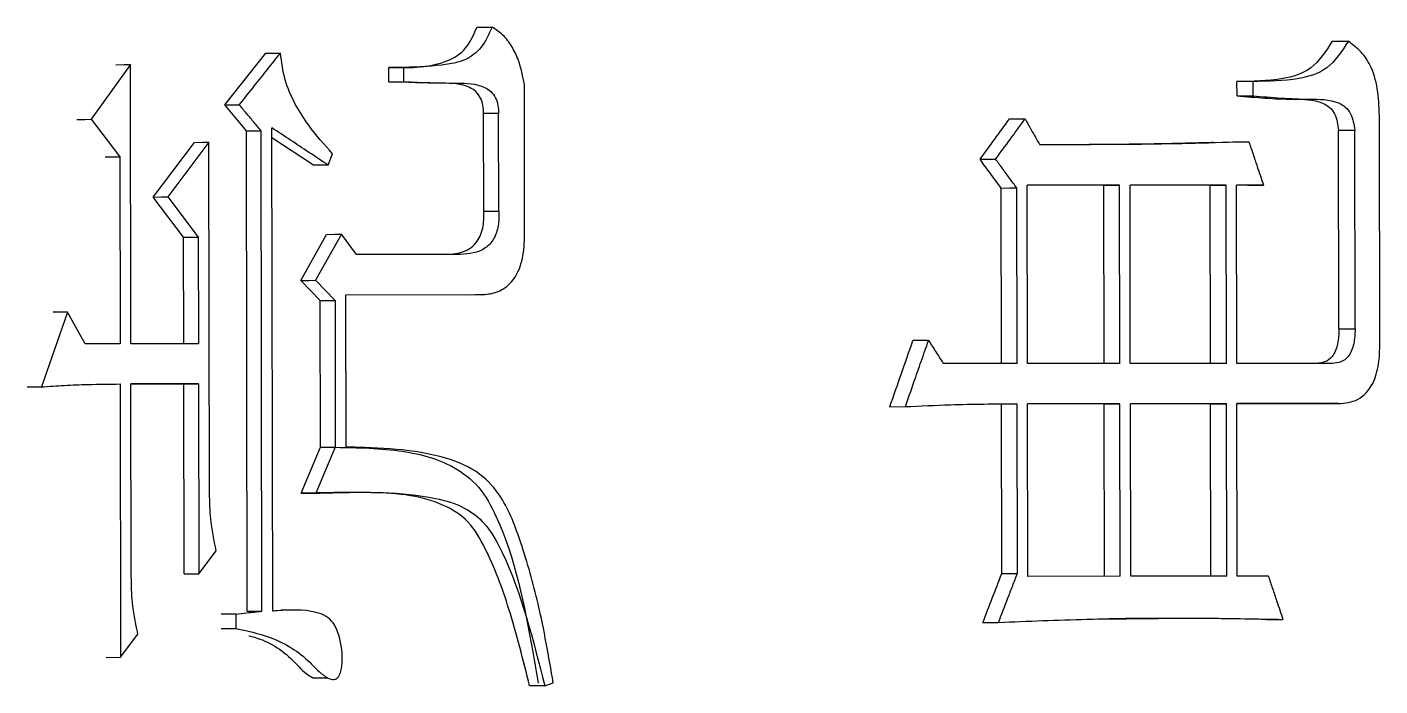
# Model space of a CAD drawing. Header units: millimetres. Extents: x 2462 to 4142, y 835 to 2023.
# Drawn here: x 3101.96 to 3107.05, y 1157.08 to 1159.56 of the extents above; entities that cross this region are included whole.
import ezdxf

# ---------------------------------------------------------------- set-up
doc = ezdxf.new("R2010")
doc.units = ezdxf.units.MM

msp = doc.modelspace()

# ---------------------------------------------------------------- linework, layer by layer
at = {"color": 7, "linetype": 'Continuous', "lineweight": 25}
for p, q in [((3106.8725, 1159.5081), (3106.933, 1159.5084)), ((3102.7057, 1159.2685), (3102.8603, 1159.4633)), ((3102.8603, 1159.4633), (3102.9156, 1159.4635)), ((3102.3512, 1159.42), (3102.2038, 1159.2144)), ((3102.353, 1158.3707), (3102.3512, 1159.42)), ((3103.3795, 1159.4096), (3103.3236, 1159.4094)), ((3103.3237, 1159.3553), (3103.3236, 1159.4094)), ((3103.3796, 1159.3556), (3103.3795, 1159.4096)), ((3103.3237, 1159.3553), (3103.3796, 1159.3556)), ((3103.834, 1158.8041), (3103.8331, 1159.3449)), ((3106.574, 1159.3568), (3106.514, 1159.3566)), ((3106.5141, 1159.3025), (3106.514, 1159.3566)), ((3106.574, 1159.3568), (3106.5741, 1159.3027)), ((3106.5141, 1159.3025), (3106.5741, 1159.3027)), ((3102.7057, 1159.2685), (3102.7608, 1159.2687)), ((3102.7874, 1159.1712), (3102.7057, 1159.2685)), ((3102.2038, 1159.2144), (3102.3108, 1159.0738)), ((3103.7363, 1159.2367), (3103.6799, 1159.2365)), ((3103.6805, 1158.8687), (3103.6799, 1159.2365)), ((3103.7369, 1158.8689), (3103.7363, 1159.2367)), ((3107.0518, 1158.3726), (3107.0504, 1159.2163)), ((3102.7874, 1159.1712), (3102.8427, 1159.1714)), ((3102.7905, 1157.3647), (3102.7874, 1159.1712)), ((3102.8457, 1157.3649), (3102.8427, 1159.1714)), ((3102.8865, 1157.3649), (3102.8834, 1159.1822)), ((3103.04, 1159.0415), (3102.8835, 1159.1453)), ((3106.8964, 1159.173), (3106.957, 1159.1733)), ((3106.8977, 1158.4264), (3106.8964, 1159.173)), ((3106.9583, 1158.4266), (3106.957, 1159.1733)), ((3102.4367, 1158.9222), (3102.5917, 1159.1278)), ((3102.6466, 1159.128), (3102.4914, 1158.9224)), ((3102.6489, 1157.8083), (3102.6466, 1159.128)), ((3106.3869, 1159.1263), (3106.4987, 1159.1294)), ((3102.3108, 1159.0738), (3102.312, 1158.3707)), ((3103.0956, 1159.0417), (3103.04, 1159.0415)), ((3103.0956, 1159.0417), (3103.1118, 1159.085)), ((3105.5473, 1159.0642), (3105.6061, 1159.0644)), ((3105.6276, 1158.2962), (3105.6265, 1158.956)), ((3105.6865, 1158.2964), (3105.6854, 1158.9563)), ((3106.0722, 1158.9672), (3105.725, 1158.9671)), ((3105.7261, 1158.2964), (3105.725, 1158.9671)), ((3106.0128, 1158.967), (3105.725, 1158.9669)), ((3106.0128, 1158.967), (3106.0722, 1158.9672)), ((3106.0139, 1158.2963), (3106.0128, 1158.967)), ((3106.0733, 1158.2966), (3106.0722, 1158.9672)), ((3106.4729, 1158.9674), (3106.1116, 1158.9672)), ((3106.1127, 1158.2966), (3106.1116, 1158.9672)), ((3106.4129, 1158.9671), (3106.1116, 1158.967)), ((3106.4129, 1158.9671), (3106.4729, 1158.9674)), ((3106.4141, 1158.2964), (3106.4129, 1158.9671)), ((3106.474, 1158.2967), (3106.4729, 1158.9674)), ((3106.6138, 1158.9674), (3106.5121, 1158.9674)), ((3106.5132, 1158.2967), (3106.5121, 1158.9674)), ((3106.5537, 1158.9672), (3106.5121, 1158.9671)), ((3106.5537, 1158.9672), (3106.6138, 1158.9674)), ((3102.5514, 1158.7708), (3102.4367, 1158.9222)), ((3102.4914, 1158.9224), (3102.6063, 1158.7711)), ((3103.6805, 1158.8687), (3103.7369, 1158.8689)), ((3102.5521, 1158.3706), (3102.5514, 1158.7708)), ((3102.6063, 1158.7711), (3102.607, 1158.3708)), ((3102.992, 1158.6088), (3103.0893, 1158.7819)), ((3103.1449, 1158.7821), (3103.0475, 1158.609)), ((3103.2019, 1158.7064), (3103.1449, 1158.7821)), ((3103.5915, 1158.7066), (3103.2019, 1158.7064)), ((3103.0653, 1158.5331), (3102.992, 1158.6088)), ((3103.0475, 1158.609), (3103.1209, 1158.5333)), ((3103.0662, 1157.9814), (3103.0653, 1158.5331)), ((3103.1209, 1158.5333), (3103.1218, 1157.9816)), ((3103.1615, 1158.555), (3103.6484, 1158.5552)), ((3103.1625, 1157.9816), (3103.1615, 1158.555)), ((3103.6158, 1158.555), (3103.6724, 1158.5553)), ((3102.1146, 1158.4896), (3102.0163, 1158.2083)), ((3102.1806, 1158.3706), (3102.1146, 1158.4896)), ((3106.8977, 1158.4264), (3106.9583, 1158.4266)), ((3102.312, 1158.3707), (3102.1806, 1158.3706)), ((3102.607, 1158.3708), (3102.353, 1158.3707)), ((3105.6865, 1158.2964), (3105.4092, 1158.2963)), ((3106.0733, 1158.2966), (3105.7261, 1158.2964)), ((3106.474, 1158.2967), (3106.1127, 1158.2966)), ((3106.8728, 1158.2968), (3106.5132, 1158.2967)), ((3102.3122, 1158.2192), (3102.314, 1157.1916)), ((3102.6073, 1158.2194), (3102.3533, 1158.2192)), ((3102.3545, 1157.4945), (3102.3533, 1158.2192)), ((3102.5523, 1158.2191), (3102.3533, 1158.219)), ((3102.5523, 1158.2191), (3102.6073, 1158.2194)), ((3102.5536, 1157.5052), (3102.5523, 1158.2191)), ((3102.6073, 1158.2194), (3102.6085, 1157.5054)), ((3105.2081, 1158.1337), (3105.2665, 1158.134)), ((3105.629, 1157.5065), (3105.6279, 1158.1447)), ((3105.6879, 1157.5068), (3105.6868, 1158.145)), ((3106.0736, 1158.1451), (3105.7264, 1158.145)), ((3105.7275, 1157.4959), (3105.7264, 1158.145)), ((3106.0142, 1158.1449), (3105.7264, 1158.1448)), ((3106.0142, 1158.1449), (3106.0736, 1158.1451)), ((3106.0153, 1157.4958), (3106.0142, 1158.1449)), ((3106.0747, 1157.4961), (3106.0736, 1158.1451)), ((3106.4743, 1158.1452), (3106.113, 1158.1451)), ((3106.1141, 1157.4961), (3106.113, 1158.1451)), ((3106.4143, 1158.145), (3106.113, 1158.1449)), ((3106.4143, 1158.145), (3106.4743, 1158.1452)), ((3106.4154, 1157.496), (3106.4143, 1158.145)), ((3106.4754, 1157.4962), (3106.4743, 1158.1452)), ((3106.8964, 1158.1454), (3106.5134, 1158.1453)), ((3106.5145, 1157.4962), (3106.5134, 1158.1453)), ((3106.8359, 1158.1451), (3106.5134, 1158.145)), ((3106.8359, 1158.1451), (3106.8964, 1158.1454)), ((3102.9933, 1157.8083), (3103.0662, 1157.9814)), ((3103.1218, 1157.9816), (3103.0488, 1157.8085)), ((3103.0662, 1157.9814), (3103.1218, 1157.9816)), ((3103.1953, 1157.9822), (3103.1625, 1157.9821)), ((3102.9933, 1157.8083), (3103.0488, 1157.8085)), ((3102.6085, 1157.5054), (3102.6738, 1157.592)), ((3102.5536, 1157.5052), (3102.6085, 1157.5054)), ((3105.629, 1157.5065), (3105.6879, 1157.5068)), ((3106.0747, 1157.4961), (3105.7275, 1157.4959)), ((3106.4754, 1157.4962), (3106.1141, 1157.4961)), ((3106.632, 1157.4963), (3106.5145, 1157.4962)), ((3102.7905, 1157.3647), (3102.8457, 1157.3649)), ((3102.9731, 1157.3696), (3102.9174, 1157.3693)), ((3102.7477, 1157.3541), (3102.6927, 1157.3538)), ((3102.7477, 1157.3541), (3102.7478, 1157.3)), ((3105.9796, 1157.3347), (3106.337, 1157.3383)), ((3106.6268, 1157.3338), (3106.687, 1157.334)), ((3102.314, 1157.1916), (3102.3795, 1157.2782)), ((3102.6927, 1157.2997), (3102.7478, 1157.3)), ((3102.2595, 1157.1913), (3102.314, 1157.1916)), ((3103.0365, 1157.1146), (3103.0924, 1157.1149)), ((3103.9096, 1157.0842), (3103.853, 1157.0839)), ((3103.9096, 1157.0842), (3103.9418, 1157.095))]:
    msp.add_line(p, q, dxfattribs=at)
at = {"color": 7, "linetype": 'Continuous', "lineweight": 25, "flags": 128}
for points in [[(3103.6551, 1159.561), (3103.6709, 1159.5611), (3103.6866, 1159.5611), (3103.7115, 1159.5612)], [(3102.2967, 1159.4197), (3102.3272, 1159.4199), (3102.3512, 1159.42)], [(3102.1495, 1159.2141), (3102.1799, 1159.2142), (3102.2038, 1159.2144)], [(3105.6577, 1159.2156), (3105.6907, 1159.2158), (3105.7166, 1159.2159)], [(3102.5917, 1159.1278), (3102.6224, 1159.1279), (3102.6466, 1159.128)], [(3106.4987, 1159.1294), (3106.5323, 1159.1295), (3106.5588, 1159.1296)], [(3102.2563, 1159.0735), (3102.2868, 1159.0737), (3102.3108, 1159.0738)], [(3105.6265, 1158.956), (3105.6595, 1158.9562), (3105.6854, 1158.9563)], [(3102.4367, 1158.9222), (3102.4673, 1158.9223), (3102.4914, 1158.9224)], [(3102.5514, 1158.7708), (3102.5822, 1158.7709), (3102.6063, 1158.7711)], [(3103.0893, 1158.7819), (3103.1204, 1158.782), (3103.1449, 1158.7821)], [(3102.992, 1158.6088), (3103.0231, 1158.6089), (3103.0475, 1158.609)], [(3103.0653, 1158.5331), (3103.0964, 1158.5332), (3103.1209, 1158.5333)], [(3102.1146, 1158.4896), (3102.0842, 1158.4894), (3102.0604, 1158.4893)], [(3105.3535, 1158.3828), (3105.3207, 1158.3827), (3105.295, 1158.3826)], [(3101.9623, 1158.208), (3101.9925, 1158.2081), (3102.0163, 1158.2083)], [(3105.5581, 1157.3226), (3105.5911, 1157.3227), (3105.617, 1157.3228)]]:
    msp.add_lwpolyline(points, dxfattribs=at)
at = {"color": 7, "linetype": 'Continuous', "lineweight": 25}
for points, knots in [([(3103.3236, 1159.4094), (3103.3936, 1159.4078), (3103.4913, 1159.4056), (3103.6131, 1159.4676), (3103.6409, 1159.5293), (3103.6551, 1159.561)], [0, 0, 0, 0, 0.551357, 0.770078, 1, 1, 1, 1]), ([(3103.7115, 1159.5612), (3103.6997, 1159.5346), (3103.6766, 1159.4823), (3103.6134, 1159.4337), (3103.5123, 1159.414), (3103.4342, 1159.4115), (3103.3795, 1159.4096)], [0, 0, 0, 0, 0.195659, 0.382955, 0.567145, 1, 1, 1, 1]), ([(3103.8331, 1159.3449), (3103.827, 1159.376), (3103.8171, 1159.4267), (3103.7874, 1159.4892), (3103.754, 1159.5334), (3103.7255, 1159.552), (3103.7115, 1159.5612)], [0, 0, 0, 0, 0.349141, 0.571236, 0.788179, 1, 1, 1, 1]), ([(3106.8725, 1159.5081), (3106.8479, 1159.47), (3106.7996, 1159.3952), (3106.6647, 1159.3581), (3106.5711, 1159.3571), (3106.514, 1159.3566)], [0, 0, 0, 0, 0.287999, 0.56515, 1, 1, 1, 1]), ([(3106.933, 1159.5084), (3106.9084, 1159.4702), (3106.86, 1159.3954), (3106.725, 1159.3583), (3106.6313, 1159.3574), (3106.574, 1159.3568)], [0, 0, 0, 0, 0.287877, 0.565058, 1, 1, 1, 1]), ([(3107.0504, 1159.2163), (3107.0476, 1159.2845), (3107.0438, 1159.3786), (3106.9832, 1159.4696), (3106.9496, 1159.4956), (3106.933, 1159.5084)], [0, 0, 0, 0, 0.57016, 0.787713, 1, 1, 1, 1]), ([(3102.7608, 1159.2687), (3102.78, 1159.2928), (3102.8154, 1159.3374), (3102.867, 1159.4023), (3102.8994, 1159.4431), (3102.9156, 1159.4635)], [0, 0, 0, 0, 0.371324, 0.685662, 1, 1, 1, 1]), ([(3103.1118, 1159.085), (3103.0807, 1159.1195), (3103.0291, 1159.1766), (3102.9694, 1159.2706), (3102.9288, 1159.3615), (3102.92, 1159.4293), (3102.9156, 1159.4635)], [0, 0, 0, 0, 0.333231, 0.552095, 0.774458, 1, 1, 1, 1]), ([(3103.6799, 1159.2365), (3103.6795, 1159.2465), (3103.6786, 1159.2663), (3103.6695, 1159.2957), (3103.6516, 1159.3198), (3103.6043, 1159.3497), (3103.4906, 1159.3497), (3103.39, 1159.3531), (3103.3237, 1159.3553)], [0, 0, 0, 0, 0.060717, 0.120381, 0.18767, 0.252801, 0.508101, 1, 1, 1, 1]), ([(3103.3796, 1159.3556), (3103.446, 1159.3533), (3103.5468, 1159.35), (3103.6605, 1159.3499), (3103.708, 1159.3201), (3103.7259, 1159.296), (3103.735, 1159.2665), (3103.7358, 1159.2467), (3103.7363, 1159.2367)], [0, 0, 0, 0, 0.492007, 0.747358, 0.812484, 0.879738, 0.939348, 1, 1, 1, 1]), ([(3106.5141, 1159.3025), (3106.5843, 1159.2966), (3106.6911, 1159.2876), (3106.8106, 1159.2907), (3106.8621, 1159.2621), (3106.8883, 1159.2286), (3106.8933, 1159.1947), (3106.8964, 1159.173)], [0, 0, 0, 0, 0.493007, 0.748945, 0.813954, 0.88072, 1, 1, 1, 1]), ([(3106.5741, 1159.3027), (3106.6445, 1159.2968), (3106.7514, 1159.2879), (3106.8711, 1159.291), (3106.9227, 1159.2624), (3106.9489, 1159.2288), (3106.9538, 1159.195), (3106.957, 1159.1733)], [0, 0, 0, 0, 0.493108, 0.749094, 0.814101, 0.880835, 1, 1, 1, 1]), ([(3102.8427, 1159.1714), (3102.8328, 1159.1832), (3102.8142, 1159.2052), (3102.7869, 1159.2377), (3102.7695, 1159.2584), (3102.7608, 1159.2687)], [0, 0, 0, 0, 0.362123, 0.681061, 1, 1, 1, 1]), ([(3105.5473, 1159.0642), (3105.5657, 1159.0894), (3105.6025, 1159.1399), (3105.6393, 1159.1904), (3105.6577, 1159.2156)], [0, 0, 0, 0, 0.5000002, 1, 1, 1, 1]), ([(3105.6061, 1159.0644), (3105.6245, 1159.0897), (3105.6522, 1159.1275), (3105.689, 1159.178), (3105.7074, 1159.2033), (3105.7166, 1159.2159)], [0, 0, 0, 0, 0.4999999, 0.7499999, 1, 1, 1, 1]), ([(3105.7166, 1159.2159), (3105.7244, 1159.2023), (3105.7375, 1159.1792), (3105.756, 1159.1468), (3105.7668, 1159.128), (3105.7721, 1159.1186)], [0, 0, 0, 0, 0.419954, 0.709977, 1, 1, 1, 1]), ([(3103.0956, 1159.0417), (3103.0713, 1159.0578), (3103.0238, 1159.0893), (3102.9531, 1159.1361), (3102.9067, 1159.1669), (3102.8834, 1159.1822)], [0, 0, 0, 0, 0.343847, 0.671923, 1, 1, 1, 1]), ([(3106.5588, 1159.1296), (3106.4241, 1159.1257), (3106.2262, 1159.1198), (3105.9636, 1159.119), (3105.8359, 1159.1187), (3105.7721, 1159.1186)], [0, 0, 0, 0, 0.515258, 0.757627, 1, 1, 1, 1]), ([(3105.929, 1159.119), (3105.9289, 1159.119), (3105.9287, 1159.119), (3105.9242, 1159.1189), (3105.9117, 1159.1189), (3105.8993, 1159.1189), (3105.8915, 1159.1188)], [0, 0, 0, 0, 0.065802, 0.154188, 0.463499, 1, 1, 1, 1]), ([(3106.4247, 1159.1267), (3106.4246, 1159.1267), (3106.4238, 1159.1268), (3106.3371, 1159.1246), (3106.1797, 1159.1209), (3106.009, 1159.1193), (3105.9121, 1159.1189), (3105.8968, 1159.1188), (3105.8964, 1159.1188), (3105.8965, 1159.1188), (3105.8965, 1159.1188)], [0, 0, 0, 0, 0.003055, 0.020921, 0.517723, 0.853035, 0.994956, 0.997364, 0.999372, 1, 1, 1, 1]), ([(3106.5588, 1159.1296), (3106.564, 1159.1143), (3106.5744, 1159.0836), (3106.5928, 1159.0295), (3106.6059, 1158.9908), (3106.6138, 1158.9674)], [0, 0, 0, 0, 0.283865, 0.567729, 1, 1, 1, 1]), ([(3105.6265, 1158.956), (3105.6133, 1158.974), (3105.5869, 1159.0101), (3105.5605, 1159.0461), (3105.5473, 1159.0642)], [0, 0, 0, 0, 0.4999995, 1, 1, 1, 1]), ([(3105.6854, 1158.9563), (3105.6764, 1158.9686), (3105.6586, 1158.9928), (3105.6322, 1159.0289), (3105.6148, 1159.0526), (3105.6061, 1159.0644)], [0, 0, 0, 0, 0.342692, 0.671346, 1, 1, 1, 1]), ([(3103.5353, 1158.7064), (3103.5558, 1158.7074), (3103.5972, 1158.7093), (3103.6529, 1158.7416), (3103.6809, 1158.8043), (3103.6806, 1158.847), (3103.6805, 1158.8687)], [0, 0, 0, 0, 0.268917, 0.541341, 0.767036, 1, 1, 1, 1]), ([(3103.7369, 1158.8689), (3103.7371, 1158.8506), (3103.7374, 1158.8143), (3103.7208, 1158.7629), (3103.6727, 1158.7125), (3103.6248, 1158.709), (3103.5915, 1158.7066)], [0, 0, 0, 0, 0.19814, 0.3923, 0.578456, 1, 1, 1, 1]), ([(3103.6484, 1158.5552), (3103.6676, 1158.5552), (3103.7062, 1158.5552), (3103.7631, 1158.5772), (3103.8111, 1158.6319), (3103.8338, 1158.7141), (3103.8339, 1158.7739), (3103.834, 1158.8041)], [0, 0, 0, 0, 0.177785, 0.356958, 0.541697, 0.768829, 1, 1, 1, 1]), ([(3106.9583, 1158.4266), (3106.9576, 1158.4079), (3106.9563, 1158.3709), (3106.9378, 1158.3229), (3106.9052, 1158.299), (3106.8835, 1158.2975), (3106.8728, 1158.2968)], [0, 0, 0, 0, 0.293264, 0.577264, 0.790624, 1, 1, 1, 1]), ([(3105.2081, 1158.1337), (3105.2226, 1158.1752), (3105.2516, 1158.2582), (3105.2805, 1158.3411), (3105.295, 1158.3826)], [0, 0, 0, 0, 0.5000005, 1, 1, 1, 1]), ([(3105.2665, 1158.134), (3105.2772, 1158.1646), (3105.297, 1158.2214), (3105.326, 1158.3043), (3105.3443, 1158.3567), (3105.3535, 1158.3828)], [0, 0, 0, 0, 0.368853, 0.684427, 1, 1, 1, 1]), ([(3105.3535, 1158.3828), (3105.3581, 1158.3756), (3105.3674, 1158.3612), (3105.3813, 1158.3396), (3105.3953, 1158.3179), (3105.4046, 1158.3035), (3105.4092, 1158.2963)], [0, 0, 0, 0, 0.25, 0.5, 0.75, 1, 1, 1, 1]), ([(3106.8977, 1158.4264), (3106.897, 1158.4076), (3106.8957, 1158.3706), (3106.8772, 1158.3227), (3106.8447, 1158.2988), (3106.823, 1158.2973), (3106.8123, 1158.2966)], [0, 0, 0, 0, 0.2934237, 0.5774994, 0.790774, 1, 1, 1, 1]), ([(3106.8964, 1158.1454), (3106.921, 1158.1474), (3106.9708, 1158.1516), (3107.0277, 1158.2132), (3107.0493, 1158.294), (3107.051, 1158.3463), (3107.0518, 1158.3726)], [0, 0, 0, 0, 0.266734, 0.54095, 0.768753, 1, 1, 1, 1]), ([(3102.0163, 1158.2083), (3102.0453, 1158.2104), (3102.1031, 1158.2146), (3102.2018, 1158.2183), (3102.2715, 1158.2189), (3102.3122, 1158.2192)], [0, 0, 0, 0, 0.293251, 0.586525, 1, 1, 1, 1]), ([(3105.2665, 1158.134), (3105.3229, 1158.1367), (3105.4213, 1158.1415), (3105.5614, 1158.1442), (3105.645, 1158.1447), (3105.6868, 1158.145)], [0, 0, 0, 0, 0.402402, 0.701179, 1, 1, 1, 1]), ([(3103.1069, 1157.9814), (3103.1915, 1157.9804), (3103.3473, 1157.9785), (3103.5395, 1157.9328), (3103.6664, 1157.838), (3103.7906, 1157.6092), (3103.8413, 1157.3477), (3103.8784, 1157.1338), (3103.8852, 1157.0947)], [0, 0, 0, 0, 0.205432, 0.378037, 0.468885, 0.559501, 0.919602, 1, 1, 1, 1]), ([(3103.9418, 1157.095), (3103.9247, 1157.195), (3103.894, 1157.3743), (3103.8272, 1157.6076), (3103.7632, 1157.7824), (3103.6613, 1157.8952), (3103.4614, 1157.9751), (3103.2888, 1157.9789), (3103.1625, 1157.9816)], [0, 0, 0, 0, 0.205001, 0.367779, 0.497733, 0.583522, 0.695132, 1, 1, 1, 1]), ([(3102.6738, 1157.592), (3102.6656, 1157.6318), (3102.6509, 1157.7029), (3102.6495, 1157.7761), (3102.6489, 1157.8083)], [0, 0, 0, 0, 0.558835, 1, 1, 1, 1]), ([(3103.853, 1157.0839), (3103.8288, 1157.1811), (3103.7843, 1157.3593), (3103.7076, 1157.5673), (3103.626, 1157.7086), (3103.4727, 1157.8026), (3103.2542, 1157.814), (3103.0751, 1157.8101), (3102.9933, 1157.8083)], [0, 0, 0, 0, 0.208353, 0.382278, 0.468148, 0.555259, 0.797019, 1, 1, 1, 1]), ([(3103.0488, 1157.8085), (3103.1331, 1157.8112), (3103.2836, 1157.8159), (3103.4717, 1157.7993), (3103.6024, 1157.7624), (3103.6934, 1157.6942), (3103.8128, 1157.4725), (3103.8666, 1157.2565), (3103.9096, 1157.0842)], [0, 0, 0, 0, 0.208188, 0.37202, 0.466812, 0.538301, 0.631663, 1, 1, 1, 1]), ([(3102.3795, 1157.2782), (3102.3712, 1157.3179), (3102.3565, 1157.389), (3102.3551, 1157.4622), (3102.3545, 1157.4945)], [0, 0, 0, 0, 0.558835, 1, 1, 1, 1]), ([(3105.5581, 1157.3226), (3105.57, 1157.3532), (3105.5936, 1157.4145), (3105.6172, 1157.4758), (3105.629, 1157.5065)], [0, 0, 0, 0, 0.499999, 1, 1, 1, 1]), ([(3105.617, 1157.3228), (3105.6288, 1157.3535), (3105.6465, 1157.3995), (3105.6702, 1157.4608), (3105.682, 1157.4914), (3105.6879, 1157.5068)], [0, 0, 0, 0, 0.5, 0.75, 1, 1, 1, 1]), ([(3106.632, 1157.4963), (3106.6372, 1157.4809), (3106.6476, 1157.4502), (3106.6659, 1157.3961), (3106.6791, 1157.3574), (3106.687, 1157.334)], [0, 0, 0, 0, 0.283865, 0.567729, 1, 1, 1, 1]), ([(3102.7477, 1157.3541), (3102.7616, 1157.3556), (3102.7848, 1157.3582), (3102.8175, 1157.3618), (3102.8363, 1157.3639), (3102.8457, 1157.3649)], [0, 0, 0, 0, 0.423761, 0.711881, 1, 1, 1, 1]), ([(3102.7478, 1157.3), (3102.7901, 1157.291), (3102.8855, 1157.2706), (3102.9992, 1157.2066), (3103.0626, 1157.1327), (3103.0962, 1157.1118), (3103.1113, 1157.1073), (3103.1212, 1157.1076), (3103.1295, 1157.1127), (3103.1371, 1157.1228), (3103.1454, 1157.1453), (3103.151, 1157.2024), (3103.1415, 1157.2673), (3103.1151, 1157.3225), (3103.0864, 1157.3494), (3103.0151, 1157.3728), (3102.9464, 1157.3702), (3102.8922, 1157.3654), (3102.8865, 1157.3649)], [0, 0, 0, 0, 0.15285, 0.344769, 0.435474, 0.46535, 0.478091, 0.490977, 0.499588, 0.510792, 0.530819, 0.571645, 0.680114, 0.719201, 0.758286, 0.806187, 0.979577, 1, 1, 1, 1]), ([(3105.617, 1157.3228), (3105.6724, 1157.3251), (3105.8387, 1157.3317), (3106.1003, 1157.3399), (3106.4016, 1157.3393), (3106.5919, 1157.3358), (3106.687, 1157.334)], [0, 0, 0, 0, 0.154598, 0.463805, 0.731869, 1, 1, 1, 1]), ([(3106.6268, 1157.3338), (3106.5714, 1157.3349), (3106.4742, 1157.3369), (3106.3765, 1157.3373), (3106.3344, 1157.3375)], [0, 0, 0, 0, 0.569123, 1, 1, 1, 1]), ([(3102.7972, 1157.2723), (3102.8042, 1157.2705), (3102.864, 1157.2556), (3102.9442, 1157.2073), (3103.004, 1157.1333), (3103.032, 1157.118), (3103.0368, 1157.1154)], [0, 0, 0, 0, 0.078813, 0.665263, 0.942376, 1, 1, 1, 1])]:
    msp.add_open_spline(points, degree=3, knots=knots, dxfattribs=at)

doc.saveas('drawing.dxf')
